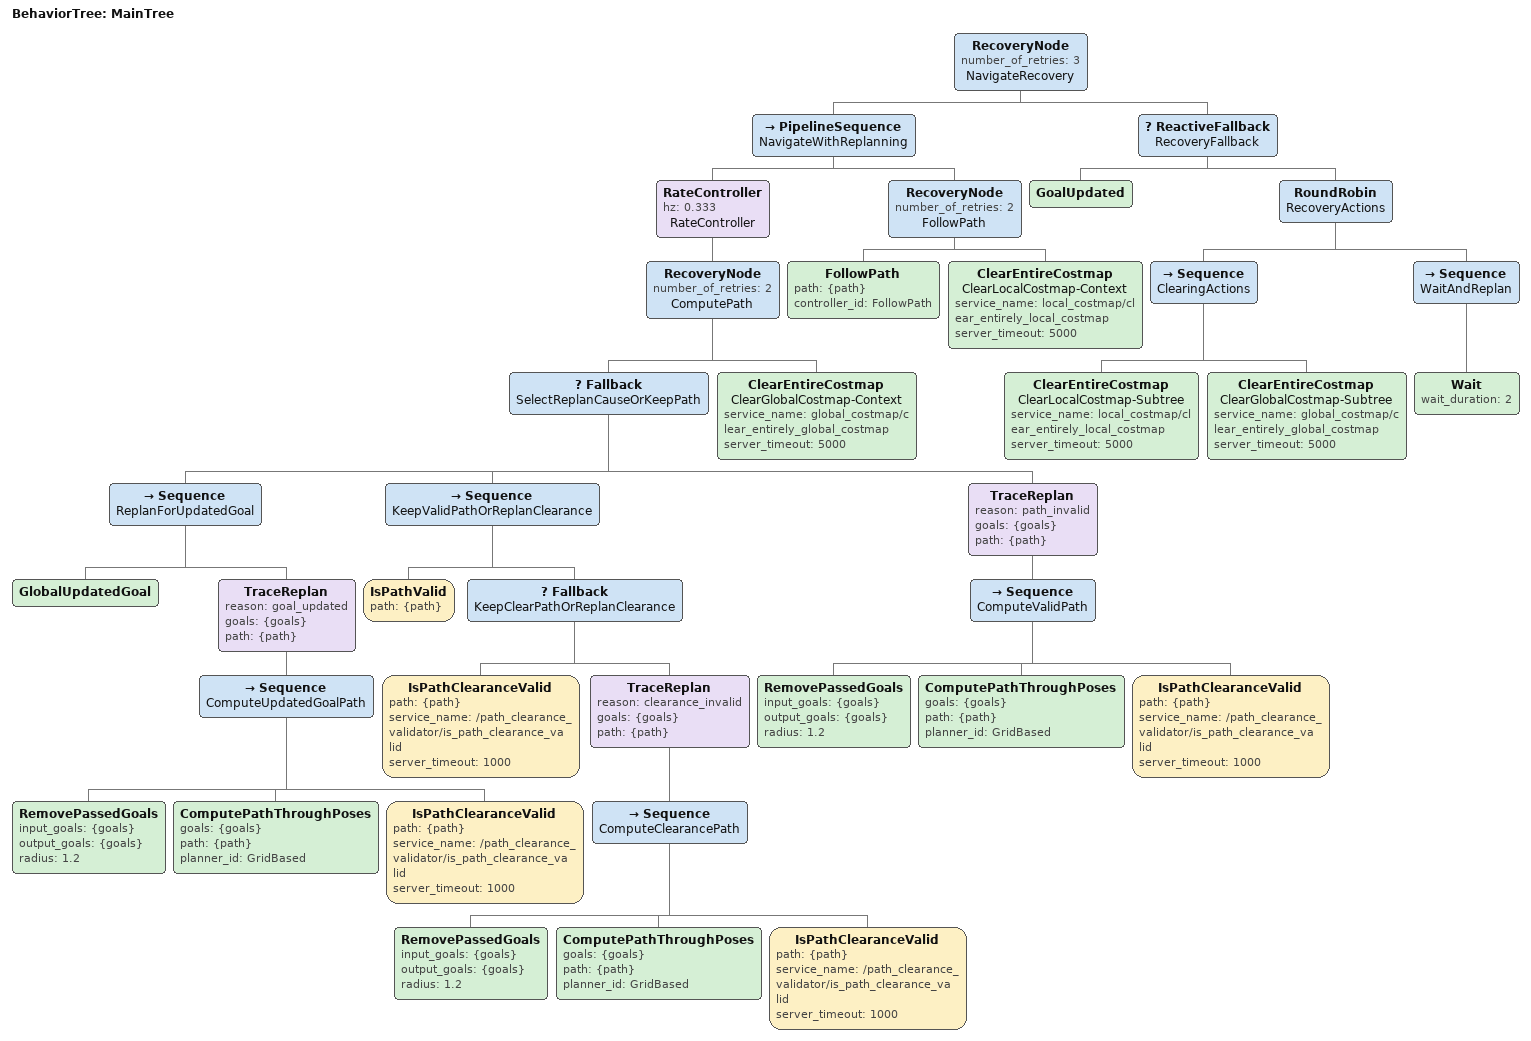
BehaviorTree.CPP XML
<root main_tree_to_execute="MainTree">
  <BehaviorTree ID="MainTree">
    <RecoveryNode number_of_retries="3" name="NavigateRecovery">
      <PipelineSequence name="NavigateWithReplanning">
        <RateController hz="0.333" name="RateController">
          <RecoveryNode number_of_retries="2" name="ComputePath">
            <Fallback name="SelectReplanCauseOrKeepPath">
              <Sequence name="ReplanForUpdatedGoal">
                <GlobalUpdatedGoal/>
                <TraceReplan reason="goal_updated" goals="{goals}" path="{path}">
                  <Sequence name="ComputeUpdatedGoalPath">
                    <RemovePassedGoals input_goals="{goals}" output_goals="{goals}" radius="1.2"/>
                    <ComputePathThroughPoses goals="{goals}" path="{path}" planner_id="GridBased"/>
                    <IsPathClearanceValid path="{path}" service_name="/path_clearance_validator/is_path_clearance_valid" server_timeout="1000"/>
                  </Sequence>
                </TraceReplan>
              </Sequence>
              <Sequence name="KeepValidPathOrReplanClearance">
                <IsPathValid path="{path}"/>
                <Fallback name="KeepClearPathOrReplanClearance">
                  <IsPathClearanceValid path="{path}" service_name="/path_clearance_validator/is_path_clearance_valid" server_timeout="1000"/>
                  <TraceReplan reason="clearance_invalid" goals="{goals}" path="{path}">
                    <Sequence name="ComputeClearancePath">
                      <RemovePassedGoals input_goals="{goals}" output_goals="{goals}" radius="1.2"/>
                      <ComputePathThroughPoses goals="{goals}" path="{path}" planner_id="GridBased"/>
                      <IsPathClearanceValid path="{path}" service_name="/path_clearance_validator/is_path_clearance_valid" server_timeout="1000"/>
                    </Sequence>
                  </TraceReplan>
                </Fallback>
              </Sequence>
              <TraceReplan reason="path_invalid" goals="{goals}" path="{path}">
                <Sequence name="ComputeValidPath">
                  <RemovePassedGoals input_goals="{goals}" output_goals="{goals}" radius="1.2"/>
                  <ComputePathThroughPoses goals="{goals}" path="{path}" planner_id="GridBased"/>
                  <IsPathClearanceValid path="{path}" service_name="/path_clearance_validator/is_path_clearance_valid" server_timeout="1000"/>
                </Sequence>
              </TraceReplan>
            </Fallback>
            <ClearEntireCostmap
              name="ClearGlobalCostmap-Context"
              service_name="global_costmap/clear_entirely_global_costmap"
              server_timeout="5000"/>
          </RecoveryNode>
        </RateController>
        <RecoveryNode number_of_retries="2" name="FollowPath">
          <FollowPath path="{path}" controller_id="FollowPath"/>
          <ClearEntireCostmap
            name="ClearLocalCostmap-Context"
            service_name="local_costmap/clear_entirely_local_costmap"
            server_timeout="5000"/>
        </RecoveryNode>
      </PipelineSequence>
      <ReactiveFallback name="RecoveryFallback">
        <GoalUpdated/>
        <RoundRobin name="RecoveryActions">
          <Sequence name="ClearingActions">
            <ClearEntireCostmap
              name="ClearLocalCostmap-Subtree"
              service_name="local_costmap/clear_entirely_local_costmap"
              server_timeout="5000"/>
            <ClearEntireCostmap
              name="ClearGlobalCostmap-Subtree"
              service_name="global_costmap/clear_entirely_global_costmap"
              server_timeout="5000"/>
          </Sequence>
          <Sequence name="WaitAndReplan">
            <Wait wait_duration="2"/>
          </Sequence>
        </RoundRobin>
      </ReactiveFallback>
    </RecoveryNode>
  </BehaviorTree>
</root>
